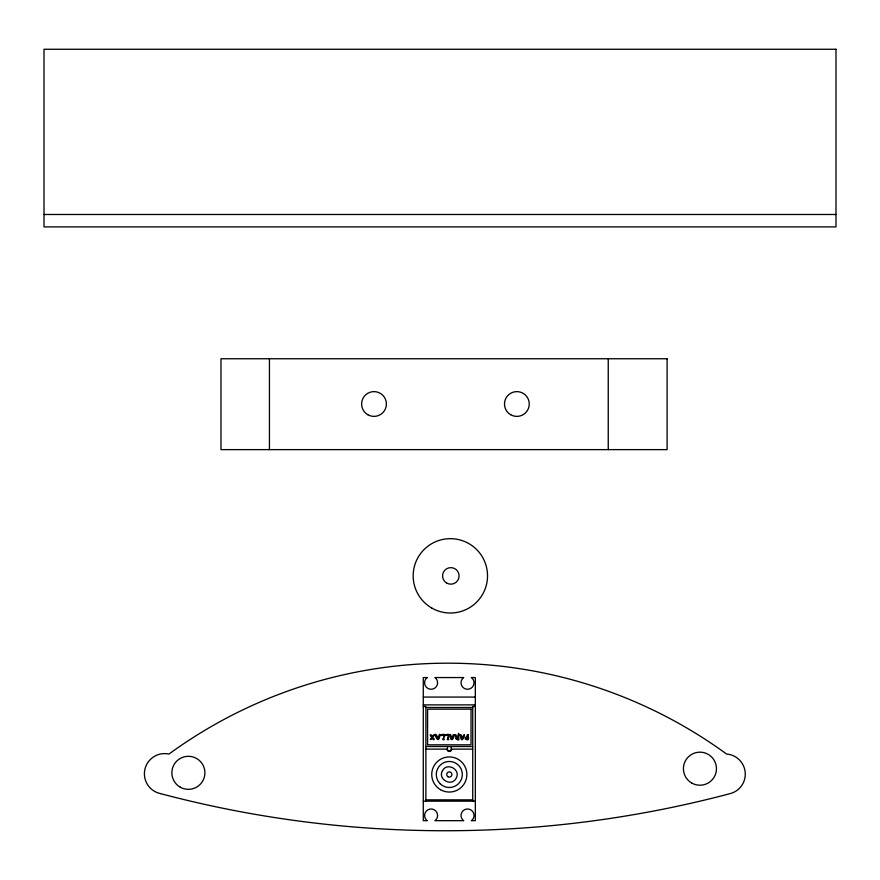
<?xml version="1.0" encoding="UTF-8"?>
<svg xmlns="http://www.w3.org/2000/svg" width="880" height="880" viewBox="0 0 880 880"><rect width="100%" height="100%" fill="white"/><g stroke="black" fill="none" stroke-linecap="round" stroke-linejoin="round"><path stroke-width="1.32" d="M454.575 734.91C450.307 748.264 448.47 728.398 451.264 736.406L453.156 736.406L453.035 734.778L455.873 734.778C457.633 744.15 459.25 724.009 458.755 739.167C460.603 741.202 452.617 738.606 456.819 737.154L454.575 734.778M44 214.489L836 214.489M423.28 697.07L475.332 697.07M423.28 704.88L475.332 704.88M423.28 706.442L425.887 706.442L425.887 801.163M475.332 706.442L472.725 706.442L472.725 801.163M425.887 707.487L472.725 707.487M425.887 746.515L472.725 746.515M425.887 749.122L446.963 749.122A2.343 2.343 0 0 0 449.306 751.454A2.343 2.343 0 0 0 451.649 749.122L472.725 749.122M425.887 799.854L472.725 799.854M423.28 801.163L475.332 801.163M608.245 358.754L608.245 449.625M451.132 746.515L451.132 749.122A1.826 1.826 0 0 1 449.306 750.937A1.826 1.826 0 0 1 447.48 749.122L447.48 746.515M435.039 734.778C439.747 748.308 440.847 727.991 438.801 736.406L436.909 736.406C437.03 733.183 432.993 734.074 432.388 736.923C431.684 733.502 428.175 734.349 431.948 737.484C428.626 740.124 431.255 740.586 432.124 737.737C432.729 740.949 436.326 740.047 432.553 737.176L434.907 734.778M269.434 358.754L269.434 449.625M443.256 738.716C441.507 740.289 444.994 739.596 444.224 739.486C441.694 735.834 447.964 733.26 440.869 734.778C438.735 737.517 446.446 731.929 443.256 738.716M447.766 738.716C446.006 740.289 449.504 739.596 448.734 739.486C446.204 735.834 452.474 733.26 445.379 734.778C443.234 737.517 450.956 731.929 447.766 738.716M468.193 735.295C468.776 739.068 469.205 741.026 465.41 739.068C464.442 737.737 466.224 736.461 467.478 737.066C465.52 734.481 469.447 734.041 468.193 735.295M456.456 738.133L456.874 739.222L458.04 739.321L458.04 737.286L456.456 738.133M466.037 737.814L466.257 739.068L467.478 739.299L467.478 737.264L466.037 737.814M463.859 735.218L463.408 736.406L461.516 736.406C462.077 734.327 458.733 734.019 460.482 735.702C461.527 746.724 466.125 731.566 463.859 735.218M442.541 770.583C437.294 779.086 451.33 787.193 456.071 778.393C461.318 769.879 447.282 761.783 442.541 770.583M438.691 736.681L437.844 738.65L437.008 736.681L438.691 736.681M453.035 736.681L452.188 738.65L451.363 736.681L453.035 736.681M463.287 736.681L462.44 738.65L461.615 736.681L463.287 736.681M427.284 677.556L426.492 678.161A6.501 6.501 0 0 0 426.492 687.368A6.501 6.501 0 0 0 435.688 687.368A6.501 6.501 0 0 0 435.688 678.161L434.907 677.556L463.705 677.556L462.924 678.161A6.501 6.501 0 0 0 462.924 687.368A6.501 6.501 0 0 0 472.12 687.368A6.501 6.501 0 0 0 472.12 678.161L471.339 677.556L475.332 677.556L475.332 820.677L471.339 820.677L472.12 820.072A6.501 6.501 0 0 0 472.12 810.876A6.501 6.501 0 0 0 462.924 810.876A6.501 6.501 0 0 0 462.924 820.072L463.705 820.677L434.907 820.677L435.688 820.072A6.501 6.501 0 0 0 435.688 810.876A6.501 6.501 0 0 0 426.492 810.876A6.501 6.501 0 0 0 426.492 820.072L427.284 820.677L423.28 820.677L423.28 677.556L427.284 677.556M836 49.258L44 49.258L44 226.886L836 226.886L836 49.258M667.106 358.754L220.968 358.754L220.968 449.625L667.106 449.625L667.106 358.754M471.031 709.17L427.581 709.17L427.581 744.821L471.031 744.821L471.031 709.17M160.292 793.562A1111.198 1111.198 0 0 0 730.356 793.562A20.119 20.119 0 0 0 726.616 754.061A473.198 473.198 0 0 0 168.949 754.061A20.218 20.218 0 0 0 144.87 769.483A20.218 20.218 0 0 0 160.292 793.562M180.125 787.127A16.522 16.522 0 0 0 204.908 772.816A16.522 16.522 0 0 0 180.125 758.516A16.522 16.522 0 0 0 180.125 787.127M691.68 783.002A16.522 16.522 0 0 0 716.463 768.691A16.522 16.522 0 0 0 691.68 754.38A16.522 16.522 0 0 0 691.68 783.002M510.675 414.733A12.397 12.397 0 0 0 529.265 404.008A12.397 12.397 0 0 0 510.675 393.272A12.397 12.397 0 0 0 510.675 414.733M367.807 414.733A12.397 12.397 0 0 0 386.397 404.008A12.397 12.397 0 0 0 367.807 393.272A12.397 12.397 0 0 0 367.807 414.733M431.761 608.036A37.18 37.18 0 0 0 487.531 575.839A37.18 37.18 0 0 0 431.761 543.642A37.18 37.18 0 0 0 431.761 608.036M446.688 583.055A8.261 8.261 0 0 0 459.085 575.905A8.261 8.261 0 0 0 446.688 568.744A8.261 8.261 0 0 0 446.688 583.055M448.008 776.743A2.607 2.607 0 0 0 451.913 774.488A2.607 2.607 0 0 0 448.008 772.233A2.607 2.607 0 0 0 448.008 776.743M440.11 783.684A13.013 13.013 0 0 0 461.879 777.854A13.013 13.013 0 0 0 445.94 761.915A13.013 13.013 0 0 0 440.11 783.684M440.528 789.701A17.567 17.567 0 0 0 466.873 774.488A17.567 17.567 0 0 0 440.528 759.275A17.567 17.567 0 0 0 440.528 789.701"/></g></svg>
